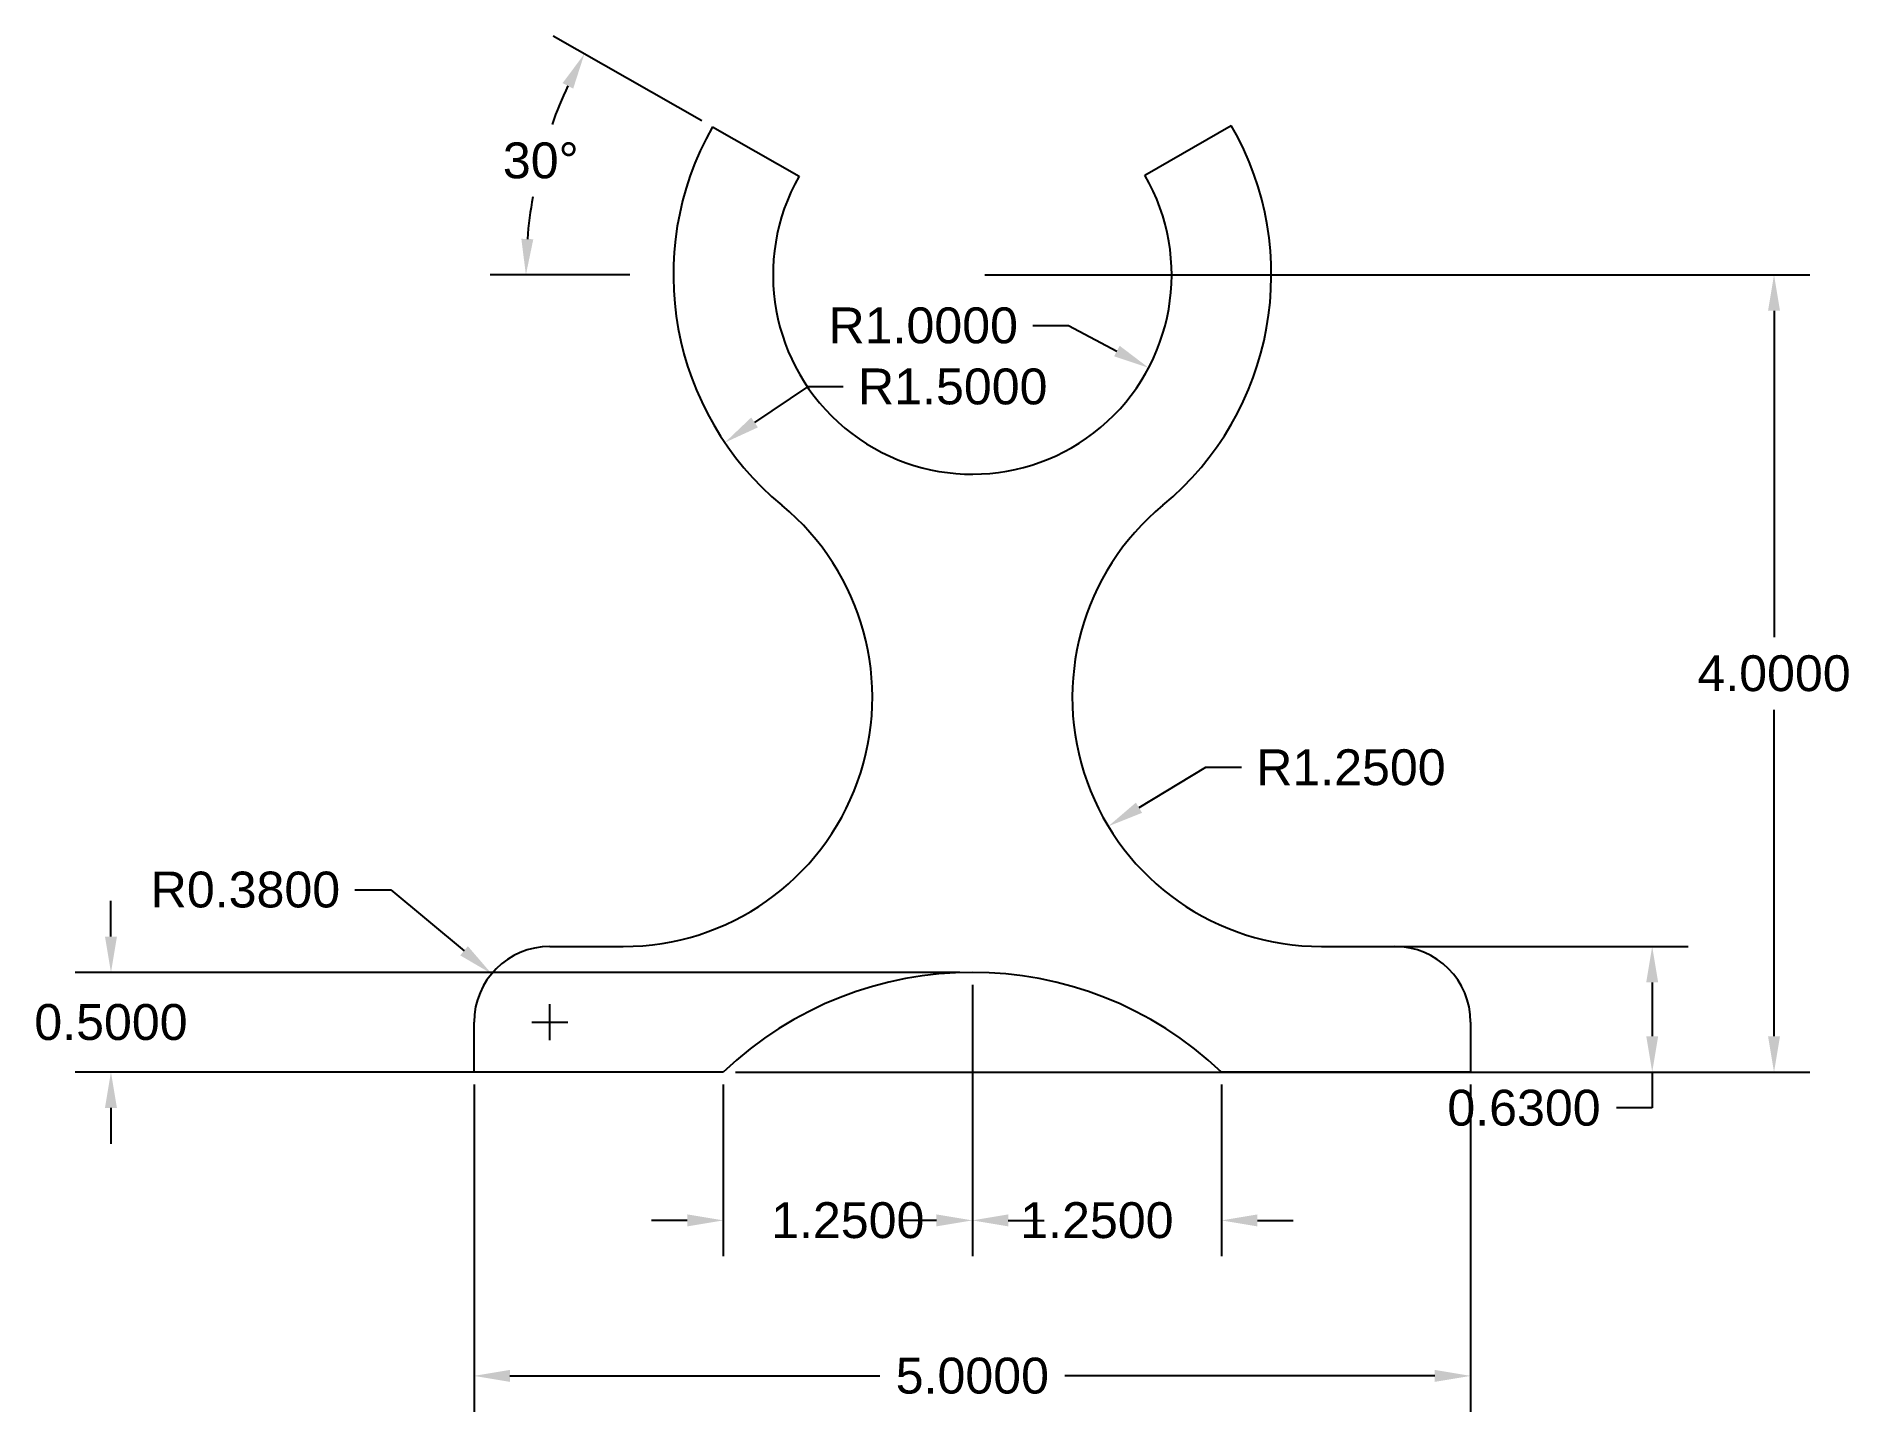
# Model space of a CAD drawing. Header units: inches. Extents: x 17.72 to 26.81, y 12.73 to 19.64.
import ezdxf

# ---------------------------------------------------------------- set-up
doc = ezdxf.new("R2010")
doc.units = ezdxf.units.IN
doc.header["$MEASUREMENT"] = 0
doc.styles.get("Standard").update_dxf_attribs({"font": 'arial.ttf'})
doc.dimstyles.get("Standard").update_dxf_attribs({"dimtxt": 0.18, "dimasz": 0.18, "dimexe": 0.18, "dimexo": 0.0625, "dimgap": 0.09, "dimtad": 0, "dimtih": 1, "dimtoh": 1, "dimdec": 4, "dimzin": 0, "dimdsep": 46, "dimtxsty": 'Standard', "dimcen": 0.09, "dimadec": 0, "dimazin": 0, "dimtfac": 1, "dimtdec": 4, "dimtofl": 0, "dimtmove": 0, "dimatfit": 3, "dimfxl": 1, "dimtolj": 1, "dimtzin": 0, "dimarcsym": 0})

# ---------------------------------------------------------------- blocks, each defined once
blk = doc.blocks.new('*D2')
at = {"color": 0, "lineweight": -2, "transparency": 16777216}
for p, q in [((22.7148, 18.1839), (22.8948, 18.1839)), ((22.8948, 18.1839), (23.1371, 18.0561))]:
    blk.add_line(p, q, dxfattribs=at)
at = {"color": 0, "transparency": 16777216}
blk.add_solid([(23.151, 18.0826), (23.1231, 18.0296), (23.2963, 17.9721)], dxfattribs=at)
at = {"layer": 'Defpoints', "color": 0, "transparency": 16777216}
for p in [(22.4117, 18.4385), (23.2963, 17.9721)]:
    blk.add_point(p, dxfattribs=at)
at = {"color": 0, "transparency": 16777216, "insert": (22.1653, 18.1839), "char_height": 0.18, "attachment_point": 5}
blk.add_mtext('\\A1;R1.0000', dxfattribs=at)
blk = doc.blocks.new('*D3')
at = {"color": 0, "lineweight": -2, "transparency": 16777216}
for p, q in [((21.5839, 17.8775), (21.319, 17.698)), ((21.7639, 17.8775), (21.5839, 17.8775))]:
    blk.add_line(p, q, dxfattribs=at)
at = {"color": 0, "transparency": 16777216}
blk.add_solid([(21.3022, 17.7228), (21.3358, 17.6732), (21.17, 17.597)], dxfattribs=at)
at = {"layer": 'Defpoints', "color": 0, "transparency": 16777216}
for p in [(22.4117, 18.4385), (21.17, 17.597)]:
    blk.add_point(p, dxfattribs=at)
at = {"color": 0, "transparency": 16777216, "insert": (22.3134, 17.8775), "char_height": 0.18, "attachment_point": 5}
blk.add_mtext('\\A1;R1.5000', dxfattribs=at)
blk = doc.blocks.new('*D4')
at = {"color": 0, "lineweight": -2, "transparency": 16777216}
for p, q in [((21.0538, 19.2116), (20.3087, 19.6358)), ((20.694, 18.4385), (19.9918, 18.4385))]:
    blk.add_line(p, q, dxfattribs=at)
for start, end in [(154.9537, 160.29849), (169.94195, 175.39447)]:
    blk.add_arc((22.4117, 18.4385), 2.2399, start, end, dxfattribs=at)
at = {"color": 0, "transparency": 16777216}
for points in [[(20.3558, 19.4006), (20.4091, 19.373), (20.4651, 19.5467)], [(20.209, 18.6172), (20.149, 18.6196), (20.1718, 18.4385)]]:
    blk.add_solid(points, dxfattribs=at)
at = {"layer": 'Defpoints', "color": 0, "transparency": 16777216}
for p in [(20.3038, 19.1961), (21.1081, 19.1806), (21.5427, 18.9333), (20.7565, 18.4385), (22.4117, 18.4385)]:
    blk.add_point(p, dxfattribs=at)
at = {"color": 0, "transparency": 16777216, "insert": (20.2464, 19.0117), "char_height": 0.18, "attachment_point": 5}
blk.add_mtext('\\A1;30°', dxfattribs=at)
blk = doc.blocks.new('*D5')
at = {"color": 0, "lineweight": -2, "transparency": 16777216}
for p, q in [((19.3141, 15.3532), (19.4941, 15.3532)), ((19.4941, 15.3532), (19.8615, 15.047)), ((20.2917, 14.5985), (20.2917, 14.7785)), ((20.2017, 14.6885), (20.3817, 14.6885))]:
    blk.add_line(p, q, dxfattribs=at)
at = {"color": 0, "transparency": 16777216}
blk.add_solid([(19.8807, 15.0701), (19.8423, 15.024), (19.9998, 14.9318)], dxfattribs=at)
at = {"layer": 'Defpoints', "color": 0, "transparency": 16777216}
for p in [(19.9998, 14.9318), (20.2917, 14.6885)]:
    blk.add_point(p, dxfattribs=at)
at = {"color": 0, "transparency": 16777216, "insert": (18.7646, 15.3532), "char_height": 0.18, "attachment_point": 5}
blk.add_mtext('\\A1;R0.3800', dxfattribs=at)
blk = doc.blocks.new('*D6')
at = {"color": 0, "lineweight": -2, "transparency": 16777216}
for p, q in [((18.09, 15.1185), (18.09, 15.2985)), ((22.3492, 14.9385), (17.91, 14.9385)), ((20.8099, 14.4385), (17.91, 14.4385)), ((18.09, 14.2585), (18.09, 14.0785))]:
    blk.add_line(p, q, dxfattribs=at)
at = {"color": 0, "transparency": 16777216}
for points in [[(18.06, 15.1185), (18.12, 15.1185), (18.09, 14.9385)], [(18.06, 14.2585), (18.12, 14.2585), (18.09, 14.4385)]]:
    blk.add_solid(points, dxfattribs=at)
at = {"layer": 'Defpoints', "color": 0, "transparency": 16777216}
for p in [(22.4117, 14.9385), (18.09, 14.4385), (20.8724, 14.4385)]:
    blk.add_point(p, dxfattribs=at)
at = {"color": 0, "transparency": 16777216, "insert": (18.09, 14.6885), "char_height": 0.18, "attachment_point": 5}
blk.add_mtext('\\A1;0.5000', dxfattribs=at)
blk = doc.blocks.new('*D7')
at = {"color": 0, "lineweight": -2, "transparency": 16777216}
for p, q in [((22.4117, 14.876), (22.4117, 13.5144)), ((21.1617, 14.376), (21.1617, 13.5144)), ((20.9817, 13.6944), (20.8017, 13.6944)), ((22.5917, 13.6944), (22.7717, 13.6944))]:
    blk.add_line(p, q, dxfattribs=at)
at = {"color": 0, "transparency": 16777216}
for points in [[(20.9817, 13.7244), (20.9817, 13.6644), (21.1617, 13.6944)], [(22.5917, 13.7244), (22.5917, 13.6644), (22.4117, 13.6944)]]:
    blk.add_solid(points, dxfattribs=at)
at = {"layer": 'Defpoints', "color": 0, "transparency": 16777216}
for p in [(22.4117, 14.9385), (21.1617, 14.4385), (21.1617, 13.6944)]:
    blk.add_point(p, dxfattribs=at)
at = {"color": 0, "transparency": 16777216, "insert": (21.7867, 13.6944), "char_height": 0.18, "attachment_point": 5}
blk.add_mtext('\\A1;1.2500', dxfattribs=at)
blk = doc.blocks.new('*D8')
at = {"color": 0, "lineweight": -2, "transparency": 16777216}
for p, q in [((22.4117, 14.876), (22.4117, 13.5144)), ((23.6617, 14.376), (23.6617, 13.5144)), ((22.2317, 13.6944), (22.0517, 13.6944)), ((23.8417, 13.6944), (24.0217, 13.6944))]:
    blk.add_line(p, q, dxfattribs=at)
at = {"color": 0, "transparency": 16777216}
for points in [[(22.2317, 13.7244), (22.2317, 13.6644), (22.4117, 13.6944)], [(23.8417, 13.7244), (23.8417, 13.6644), (23.6617, 13.6944)]]:
    blk.add_solid(points, dxfattribs=at)
at = {"layer": 'Defpoints', "color": 0, "transparency": 16777216}
for p in [(22.4117, 14.9385), (23.6617, 14.4385), (23.6617, 13.6944)]:
    blk.add_point(p, dxfattribs=at)
at = {"color": 0, "transparency": 16777216, "insert": (23.0367, 13.6944), "char_height": 0.18, "attachment_point": 5}
blk.add_mtext('\\A1;1.2500', dxfattribs=at)
blk = doc.blocks.new('*D9')
at = {"color": 0, "lineweight": -2, "transparency": 16777216}
for p, q in [((19.9117, 14.376), (19.9117, 12.7343)), ((24.9117, 14.376), (24.9117, 12.7343)), ((20.0917, 12.9143), (21.9484, 12.9143)), ((24.7317, 12.9143), (22.875, 12.9143))]:
    blk.add_line(p, q, dxfattribs=at)
at = {"color": 0, "transparency": 16777216}
for points in [[(20.0917, 12.9443), (20.0917, 12.8843), (19.9117, 12.9143)], [(24.7317, 12.9443), (24.7317, 12.8843), (24.9117, 12.9143)]]:
    blk.add_solid(points, dxfattribs=at)
at = {"layer": 'Defpoints', "color": 0, "transparency": 16777216}
for p in [(19.9117, 14.4385), (24.9117, 14.4385), (24.9117, 12.9143)]:
    blk.add_point(p, dxfattribs=at)
at = {"color": 0, "transparency": 16777216, "insert": (22.4117, 12.9143), "char_height": 0.18, "attachment_point": 5}
blk.add_mtext('\\A1;5.0000', dxfattribs=at)
blk = doc.blocks.new('*D10')
at = {"color": 0, "lineweight": -2, "transparency": 16777216}
for p, q in [((22.4742, 18.4385), (26.6139, 18.4385)), ((26.4339, 18.2585), (26.4339, 16.6205)), ((26.4339, 14.6185), (26.4339, 16.2566)), ((21.2242, 14.4385), (26.6139, 14.4385))]:
    blk.add_line(p, q, dxfattribs=at)
at = {"color": 0, "transparency": 16777216}
for points in [[(26.4039, 18.2585), (26.4639, 18.2585), (26.4339, 18.4385)], [(26.4039, 14.6185), (26.4639, 14.6185), (26.4339, 14.4385)]]:
    blk.add_solid(points, dxfattribs=at)
at = {"layer": 'Defpoints', "color": 0, "transparency": 16777216}
for p in [(22.4117, 18.4385), (21.1617, 14.4385), (26.4339, 14.4385)]:
    blk.add_point(p, dxfattribs=at)
at = {"color": 0, "transparency": 16777216, "insert": (26.4339, 16.4385), "char_height": 0.18, "attachment_point": 5}
blk.add_mtext('\\A1;4.0000', dxfattribs=at)
blk = doc.blocks.new('*D11')
at = {"color": 0, "lineweight": -2, "transparency": 16777216}
for p, q in [((24.41, 15.0685), (26.0027, 15.0685)), ((25.8227, 14.8885), (25.8227, 14.6185)), ((24.41, 14.4385), (26.0027, 14.4385)), ((25.8227, 14.4385), (25.8227, 14.2585)), ((25.8227, 14.2585), (25.6427, 14.2585))]:
    blk.add_line(p, q, dxfattribs=at)
at = {"color": 0, "transparency": 16777216}
for points in [[(25.7927, 14.8885), (25.8527, 14.8885), (25.8227, 15.0685)], [(25.7927, 14.6185), (25.8527, 14.6185), (25.8227, 14.4385)]]:
    blk.add_solid(points, dxfattribs=at)
at = {"layer": 'Defpoints', "color": 0, "transparency": 16777216}
for p in [(24.3475, 15.0685), (24.3475, 14.4385), (25.8227, 14.4385)]:
    blk.add_point(p, dxfattribs=at)
at = {"color": 0, "transparency": 16777216, "insert": (25.1794, 14.2585), "char_height": 0.18, "attachment_point": 5}
blk.add_mtext('\\A1;0.6300', dxfattribs=at)
blk = doc.blocks.new('*D12')
at = {"color": 0, "lineweight": -2, "transparency": 16777216}
for p, q in [((23.5816, 15.9668), (23.2477, 15.7649)), ((23.7616, 15.9668), (23.5816, 15.9668))]:
    blk.add_line(p, q, dxfattribs=at)
at = {"color": 0, "transparency": 16777216}
blk.add_solid([(23.2322, 15.7906), (23.2632, 15.7392), (23.0937, 15.6717)], dxfattribs=at)
at = {"layer": 'Defpoints', "color": 0, "transparency": 16777216}
for p in [(24.1633, 16.3185), (23.0937, 15.6717)]:
    blk.add_point(p, dxfattribs=at)
at = {"color": 0, "transparency": 16777216, "insert": (24.3111, 15.9668), "char_height": 0.18, "attachment_point": 5}
blk.add_mtext('\\A1;R1.2500', dxfattribs=at)

msp = doc.modelspace()

# ---------------------------------------------------------------- linework, layer by layer
for p, q in [((23.27773, 18.93855), (23.71075, 19.18855)), ((21.10814, 19.18064), (21.54266, 18.93328)), ((20.29171, 15.06855), (20.66011, 15.06855)), ((24.16331, 15.06855), (24.53171, 15.06855)), ((19.91171, 14.43855), (19.91171, 14.68855)), ((24.91171, 14.68855), (24.91171, 14.43855)), ((21.16171, 14.43855), (19.91171, 14.43855)), ((23.66171, 14.43855), (24.91171, 14.43855)), ((24.91171, 14.43855), (23.66171, 14.43855)), ((23.66171, 14.43855), (24.16171, 14.43855))]:
    msp.add_line(p, q)
for centre, radius, start, end in [((22.41171, 18.43855), 1.5, 309.564405, 30), ((22.41171, 18.43855), 1.5, 150.348172, 230.435595), ((22.41171, 18.43855), 1, 150.348172, 30), ((20.66011, 16.31855), 1.25, 270, 50.435595), ((24.16331, 16.31855), 1.25, 129.564405, 270), ((20.29171, 14.68855), 0.38, 90, 180), ((24.53171, 14.68855), 0.38, 0, 90), ((22.41171, 13.12605), 1.8125, 46.397181, 133.602819)]:
    msp.add_arc(centre, radius, start, end)

# ---------------------------------------------------------------- dimensions: what is measured, and where the dimension line sits
dim = msp.add_angular_dim_2l(base=(20.30379, 19.19611), line1=((22.41171, 18.43855), (20.75646, 18.43855)), line2=((21.10814, 19.18064), (21.54266, 18.93328)), dimstyle='Standard')
dim.commit()
dim.dimension.update_dxf_attribs({"geometry": '*D4', "text_midpoint": (20.24636, 19.01171)})
for base, p1, p2, picture, middle in [((26.43391, 14.43855), (22.41171, 18.43855), (21.16171, 14.43855), '*D10', (26.43391, 16.43855)), ((18.09004, 14.43855), (22.41171, 14.93855), (20.8724, 14.43855), '*D6', (18.09004, 14.68855)), ((25.82271, 14.43855), (24.34751, 15.06855), (24.34751, 14.43855), '*D11', (25.17939, 14.25855))]:
    dim = msp.add_linear_dim(base=base, p1=p1, p2=p2, angle=90, dimstyle='Standard')
    dim.commit()
    dim.dimension.update_dxf_attribs({"geometry": picture, "text_midpoint": middle})
for center, mpoint, picture, middle in [((22.41171, 18.43855), (21.17, 17.59703), '*D3', (22.31336, 17.87753)), ((22.41171, 18.43855), (23.29628, 17.97214), '*D2', (22.1653, 18.18385)), ((24.16331, 16.31855), (23.09366, 15.67175), '*D12', (24.31109, 15.96682)), ((20.29171, 14.68855), (19.99978, 14.93181), '*D5', (18.76465, 15.35318))]:
    dim = msp.add_radius_dim(center=center, mpoint=mpoint, dimstyle='Standard')
    dim.commit()
    dim.dimension.update_dxf_attribs({"geometry": picture, "text_midpoint": middle, "dimtype": 164})
for base, p1, p2, picture, middle in [((21.16171, 13.69437), (22.41171, 14.93855), (21.16171, 14.43855), '*D7', (21.78671, 13.69437)), ((23.66171, 13.69437), (22.41171, 14.93855), (23.66171, 14.43855), '*D8', (23.03671, 13.69437)), ((24.91171, 12.91427), (19.91171, 14.43855), (24.91171, 14.43855), '*D9', (22.41171, 12.91427))]:
    dim = msp.add_linear_dim(base=base, p1=p1, p2=p2, dimstyle='Standard')
    dim.commit()
    dim.dimension.update_dxf_attribs({"geometry": picture, "text_midpoint": middle})

doc.saveas('drawing.dxf')
